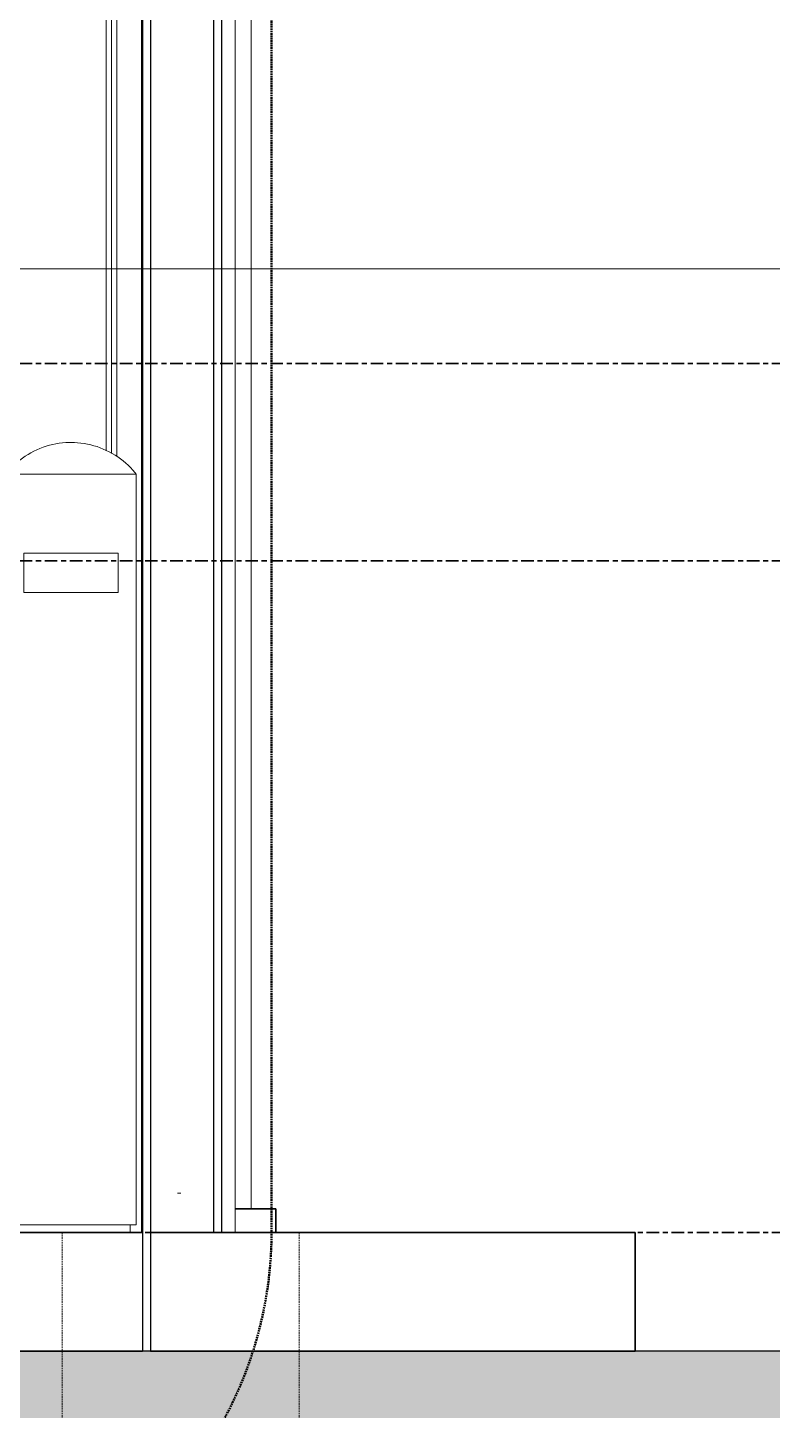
# Model space of a CAD drawing. Header units: millimetres. Extents: x -153298 to 620751, y -313239 to 250031.
# Drawn here: x 86346 to 87289, y -226670 to -224920 of the extents above; entities that cross this region are included whole.
import ezdxf

# ---------------------------------------------------------------- set-up
doc = ezdxf.new("R2010")
doc.units = ezdxf.units.MM
doc.linetypes.add('Centre', pattern=[31.75, 6.35, -4.7625, 15.875, -4.7625])
doc.linetypes.add('DPA_Hidden 50', pattern=[3, 2, -1])
doc.layers.add('000 - EXISTING_CANOPY_MAIN_COLOR_1', color=7, linetype='Continuous')
for name, color, linetype, lineweight in [('A-DETL', 7, 'Continuous', 70), ('A-DETL-GENF', 7, 'Continuous', 35), ('A-DETL-THIN', 7, 'Continuous', 25), ('A-FLOR-E', 7, 'Continuous', 35), ('A-FLOR-LEVL', 7, 'Continuous', 35), ('A-GENM', 7, 'Continuous', 9), ('A-GLAZ-CURT', 7, 'Continuous', 9), ('A-GLAZ-CWMG', 7, 'Continuous', 35), ('G-ANNO-SPOR', 7, 'Continuous', 9)]:
    doc.layers.add(name, color=color, linetype=linetype, lineweight=lineweight)

# ---------------------------------------------------------------- blocks, each defined once
blk = doc.blocks.new('Rectangular Mullion - Mullion_H-Beam-17948301-2150-01 ENTRANCE 1 ELEVATION 4')
at = {"layer": '000 - EXISTING_CANOPY_MAIN_COLOR_1', "color": 7}
for p, q in [((19138.4, 101450), (19138.4, 103450)), ((19138.7, 103450), (19138.7, 101300)), ((19148.7, 103450), (19148.7, 101300)), ((19228.5, 103450), (19228.5, 101450)), ((19228.6, 103450), (19228.6, 101450)), ((19228.7, 103450), (19228.7, 101450)), ((19238.7, 103450), (19238.7, 101450))]:
    blk.add_line(p, q, dxfattribs=at)
blk = doc.blocks.new('DPA_CP_Fence Type D - Fence Post Left w MRTA Logo-17948346-2150-01 ENTRANCE 1 ELEVATION 4')
at = {"layer": 'A-GLAZ-CURT', "color": 7}
blk.add_line((19276.2, 101480), (19276.2, 103125), dxfattribs=at)
blk = doc.blocks.new('Rectangular Mullion - Mullion_Beam 300x400-17948329-2150-01 ENTRANCE 1 ELEVATION 4')
at = {"layer": '000 - EXISTING_CANOPY_MAIN_COLOR_1', "color": 7}
blk.add_line((19310.9, 101450), (19307.6, 101450), dxfattribs=at)
blk.add_line((19310.9, 101450), (19307.6, 101450), dxfattribs=at)
blk = doc.blocks.new('Rectangular Mullion - Mullion_Beam 300x400-V207-2150-01 ENTRANCE 1 ELEVATION 4')
at = {"layer": 'A-GLAZ-CWMG', "color": 7}
for p, q in [((19307.6, 101450), (19311.1, 101450)), ((19317.6, 101450), (19307.6, 101450)), ((19317.6, 101450), (19311.1, 101450))]:
    blk.add_line(p, q, dxfattribs=at)
blk = doc.blocks.new('Rectangular Mullion - Mullion_Beam 300x400-V208-2150-01 ENTRANCE 1 ELEVATION 4')
at = {"layer": 'A-GLAZ-CWMG', "color": 7}
for p, q in [((19307.6, 101450), (19317.8, 101450)), ((19324.3, 101450), (19307.6, 101450)), ((19324.3, 101450), (19317.8, 101450))]:
    blk.add_line(p, q, dxfattribs=at)
blk = doc.blocks.new('Rectangular Mullion - Mullion_Beam 300x400-V209-2150-01 ENTRANCE 1 ELEVATION 4')
at = {"layer": 'A-GLAZ-CWMG', "color": 7}
for p, q in [((19307.6, 101450), (19324.5, 101450)), ((19331, 101450), (19307.6, 101450)), ((19331, 101450), (19324.5, 101450))]:
    blk.add_line(p, q, dxfattribs=at)
blk = doc.blocks.new('Rectangular Mullion - Mullion_Beam 300x400-V210-2150-01 ENTRANCE 1 ELEVATION 4')
at = {"layer": 'A-GLAZ-CWMG', "color": 7}
for p, q in [((19307.6, 101450), (19331.2, 101450)), ((19337.7, 101450), (19307.6, 101450)), ((19337.7, 101450), (19331.2, 101450))]:
    blk.add_line(p, q, dxfattribs=at)
blk = doc.blocks.new('Rectangular Mullion - Mullion_Beam 300x400-V211-2150-01 ENTRANCE 1 ELEVATION 4')
at = {"layer": 'A-GLAZ-CWMG', "color": 7}
for p, q in [((19307.6, 101450), (19337.9, 101450)), ((19344.4, 101450), (19307.6, 101450)), ((19344.4, 101450), (19337.9, 101450))]:
    blk.add_line(p, q, dxfattribs=at)
blk = doc.blocks.new('Rectangular Mullion - Mullion_Beam 300x400-V212-2150-01 ENTRANCE 1 ELEVATION 4')
at = {"layer": 'A-GLAZ-CWMG', "color": 7}
for p, q in [((19307.6, 101450), (19344.6, 101450)), ((19351.1, 101450), (19307.6, 101450)), ((19351.1, 101450), (19344.6, 101450))]:
    blk.add_line(p, q, dxfattribs=at)
blk = doc.blocks.new('Rectangular Mullion - Mullion_Beam 300x400-17948344-2150-01 ENTRANCE 1 ELEVATION 4')
at = {"layer": 'A-GLAZ-CWMG', "color": 7}
for p, q in [((19307.6, 101450), (19351.3, 101450)), ((19356, 101450), (19307.6, 101450)), ((19356, 101450), (19351.3, 101450))]:
    blk.add_line(p, q, dxfattribs=at)
blk = doc.blocks.new('DPA_CP_Fence Type D - Fence Post Left w MRTA Logo-V220-2150-01 ENTRANCE 1 ELEVATION 4')
at = {"layer": 'A-GLAZ-CURT', "color": 7}
for p, q in [((19180.6, 103450), (19175.1, 103450)), ((19099.5, 103125), (19099.5, 102436)), ((19121.3, 103125), (19099.5, 103125)), ((19099.5, 103125), (19121.6, 103125)), ((19124.2, 103125), (19122, 103125)), ((19122, 103125), (19130.5, 103125)), ((19240.2, 103125), (19249.5, 103125)), ((19249.5, 103125), (19240.2, 103125))]:
    blk.add_line(p, q, dxfattribs=at)
at = {"layer": 'A-GLAZ-CURT', "color": 7, "flags": 128}
blk.add_lwpolyline([(19099.5, 103125), (19103.6, 103127.9), (19107.7, 103130.7), (19112, 103133.3), (19116.4, 103135.7), (19120.9, 103137.9), (19125.4, 103140), (19130.1, 103141.8), (19131.3, 103142.3)], dxfattribs=at)
blk = doc.blocks.new('DPA_CP_Fence Type D - Fence Post Left w MRTA Logo-V221-2150-01 ENTRANCE 1 ELEVATION 4')
at = {"layer": 'A-GLAZ-CURT', "color": 7}
for p, q in [((19106.2, 103125), (19106.2, 102432.3)), ((19256.2, 101450), (19256.2, 103125)), ((19187.3, 101500), (19183.1, 101500)), ((19183.2, 101450), (19187.3, 101450))]:
    blk.add_line(p, q, dxfattribs=at)
blk = doc.blocks.new('Rectangular Mullion - Mullion_Beam 300x400-V222-2150-01 ENTRANCE 1 ELEVATION 4')
at = {"layer": 'A-GLAZ-CWMG', "color": 7}
for p, q in [((19256.2, 101450), (19324.6, 101450)), ((19331.1, 101450), (19256.2, 101450)), ((19331.1, 101450), (19324.6, 101450))]:
    blk.add_line(p, q, dxfattribs=at)
blk = doc.blocks.new('Rectangular Mullion - Mullion_Beam 300x400-V223-2150-01 ENTRANCE 1 ELEVATION 4')
at = {"layer": 'A-GLAZ-CWMG', "color": 7}
for p, q in [((19138, 101450), (19123.2, 101450)), ((19239.2, 101450), (19331.3, 101450)), ((19337.8, 101450), (19239.2, 101450)), ((19337.8, 101450), (19331.3, 101450))]:
    blk.add_line(p, q, dxfattribs=at)
blk = doc.blocks.new('Rectangular Mullion - Mullion_Beam 300x400-17948345-2150-01 ENTRANCE 1 ELEVATION 4')
at = {"layer": 'A-GLAZ-CWMG', "color": 7}
for p, q in [((19138.7, 101450), (19038.4, 101450)), ((19123.2, 101450), (19138.7, 101450)), ((19239.2, 101450), (19338, 101450)), ((19338.4, 101450), (19239.2, 101450))]:
    blk.add_line(p, q, dxfattribs=at)
blk = doc.blocks.new('Rectangular Mullion - Mullion_H-Beam-V226-2150-01 ENTRANCE 1 ELEVATION 4')
at = {"layer": 'A-GLAZ-CWMG', "color": 7}
for p, q in [((19137.8, 101450), (19137.8, 103450)), ((19138, 103450), (19138, 101450))]:
    blk.add_line(p, q, dxfattribs=at)
blk = doc.blocks.new('DPA_CP_Fence Type D - Fence Post Left w MRTA Logo-V227-2150-01 ENTRANCE 1 ELEVATION 4')
at = {"layer": 'A-GLAZ-CURT', "color": 7}
for p, q in [((19173.9, 103450), (19168.5, 103450)), ((19092.9, 103125), (19092.9, 102439.2)), ((19117.6, 103125), (19092.9, 103125)), ((19092.9, 103125), (19123.8, 103125)), ((19240.5, 103125), (19242.9, 103125)), ((19242.9, 103125), (19240.5, 103125))]:
    blk.add_line(p, q, dxfattribs=at)
at = {"layer": 'A-GLAZ-CURT', "color": 7, "flags": 128}
blk.add_lwpolyline([(19092.9, 103125), (19097, 103127.9), (19101.1, 103130.7), (19105.4, 103133.3), (19109.8, 103135.7), (19114.3, 103137.9), (19118.8, 103140), (19123.5, 103141.8)], dxfattribs=at)
blk = doc.blocks.new('Rectangular Mullion - Mullion_Beam 300x400-17948330-2150-01 ENTRANCE 1 ELEVATION 4')
at = {"layer": 'A-GLAZ-CWMG', "color": 7}
for p, q in [((19256.2, 101450), (19318, 101450)), ((19324.4, 101450), (19256.2, 101450)), ((19324.4, 101450), (19318, 101450))]:
    blk.add_line(p, q, dxfattribs=at)
blk = doc.blocks.new('BOLLARD - BOLLARD-V318-2150-01 ENTRANCE 1 ELEVATION 4')
at = {"layer": 'A-GENM', "color": 7}
for p, q in [((18965.7, 102410), (18965.7, 101460)), ((19130.7, 102410), (18965.7, 102410)), ((18965.7, 102410), (19130.7, 102410)), ((19130.7, 101460), (19130.7, 102410)), ((18989.8, 102310), (18988.4, 102310)), ((18988.4, 102310), (19107.9, 102310)), ((18988.4, 102310), (18988.4, 102260)), ((19013.4, 102310), (18989.8, 102310)), ((19076.4, 102310), (19019.9, 102310)), ((19106.5, 102310), (19083.3, 102310)), ((19107.9, 102310), (19106.5, 102310)), ((19107.9, 102260), (19107.9, 102310)), ((19107.9, 102260), (18988.4, 102260)), ((18988.4, 102260), (18989.8, 102260)), ((18989.8, 102260), (19013.4, 102260)), ((19019.9, 102260), (19076.4, 102260)), ((19083.3, 102260), (19106.5, 102260)), ((19106.5, 102260), (19107.9, 102260)), ((19130.7, 101460), (18965.7, 101460)), ((18965.7, 101460), (19130.7, 101460)), ((18973.2, 101460), (18973.2, 101450)), ((18973.2, 101460), (19123, 101460)), ((19123, 101460), (18973.2, 101460)), ((19123.2, 101450), (19123.2, 101460))]:
    blk.add_line(p, q, dxfattribs=at)
at = {"layer": 'A-GENM', "color": 7, "flags": 128}
for points in [[(18965.7, 102410), (18968.4, 102413.2), (18971.1, 102416.4), (18974.1, 102419.4), (18977.1, 102422.3), (18980.3, 102425.1), (18983.5, 102427.7), (18986.9, 102430.3), (18990.3, 102432.6), (18993.9, 102434.9), (18997.5, 102437), (19001.3, 102438.9), (19005.1, 102440.7), (19008.9, 102442.4), (19012.9, 102443.9), (19016.8, 102445.2), (19020.9, 102446.4), (19025, 102447.4), (19029.1, 102448.2), (19033.2, 102448.9), (19037.4, 102449.4), (19041.6, 102449.8), (19045.8, 102450), (19048.2, 102450)], [(19048.2, 102450), (19052.4, 102449.9), (19056.6, 102449.7), (19060.8, 102449.2), (19064.9, 102448.7), (19069.1, 102447.9), (19073.2, 102447), (19077.2, 102445.9), (19081.2, 102444.7), (19085.2, 102443.3), (19089.1, 102441.7), (19092.9, 102440), (19096.7, 102438.1), (19100.4, 102436.1), (19104, 102433.9), (19107.5, 102431.6), (19110.9, 102429.2), (19114.3, 102426.6), (19117.5, 102423.9), (19120.6, 102421.1), (19123.6, 102418.1), (19126.4, 102415.1), (19129.2, 102411.9), (19130.7, 102410)]]:
    blk.add_lwpolyline(points, dxfattribs=at)
blk = doc.blocks.new('DPA_AN_Callout - DPA_AN_Callout-15536224-2150-01 ENTRANCE 1 ELEVATION 4')
at = {"layer": 'A-DETL-GENF', "color": 7, "linetype": 'DPA_Hidden 50', "lineweight": 50}
blk.add_line((19302.1, 103862.1), (19302.1, 101451.7), dxfattribs=at)
blk.add_arc((18802.1, 101451.7), 500, 270, 0, dxfattribs=at)

msp = doc.modelspace()

# ---------------------------------------------------------------- hatches: boundary and pattern name
at = {"layer": 'A-DETL-GENF', "lineweight": 9}
h = msp.add_hatch(dxfattribs=at)
h.set_pattern_fill('FP_13', style=0, pattern_type=2)
h.set_pattern_definition([(45, (67238.43, -327895.2), (0, 449.0128), [317.5, -317.5]), (45, (67154.24, -327811), (0, 449.0128), [317.5, -317.5]), (45, (67070.05, -327726.82), (0, 449.0128), [317.5, -317.5]), (135, (67070.05, -327670.7), (-449.0128, 3e-14), [317.5, -317.5]), (135, (67154.24, -327586.5), (-449.0128, 3e-14), [317.5, -317.5]), (135, (67238.43, -327502.3), (-449.0128, 3e-14), [317.5, -317.5])])
h.paths.add_polyline_path([(60826.1637, -228646.2825), (100801.9779, -228646.2825), (100801.9779, -226595.1981), (74524.6534, -226595.1981), (74524.6534, -226745.1981), (61790.1108, -226745.1981), (61790.1108, -226595.1981), (60826.1637, -226595.1981), (60826.1637, -227395.3646)])

# ---------------------------------------------------------------- linework, layer by layer
at = {"layer": 'A-DETL', "color": 7, "linetype": 'DPA_Hidden 50', "lineweight": 9}
for p, q in [((86389.6466, -226445.1981), (86389.6466, -227385.1981)), ((86689.6466, -226445.1981), (86689.6466, -227345.1981))]:
    msp.add_line(p, q, dxfattribs=at)
at = {"layer": 'A-DETL-THIN', "color": 7}
msp.add_line((100801.9779, -226595.1981), (74524.6534, -226595.1981), dxfattribs=at)
at = {"layer": 'A-FLOR-E', "color": 7}
for p, q in [((86608.8332, -226415.1981), (86660.1847, -226415.1981)), ((86660.1847, -226415.1981), (86608.8626, -226415.1981)), ((86660.1847, -226445.1981), (86660.1847, -226415.1981)), ((86660.1847, -226415.1981), (86660.1847, -226445.1981)), ((78660.1469, -226445.1981), (86491.2815, -226445.1981)), ((86501.2814, -226445.1981), (87115.1957, -226445.1981)), ((87115.1957, -226445.1981), (86660.1847, -226445.1981)), ((87115.1957, -226445.1981), (87115.1957, -226595.1981)), ((87115.1957, -226445.1981), (87115.1957, -226595.1981)), ((86491.2815, -226595.1981), (81302.7718, -226595.1981)), ((87115.1957, -226595.1981), (86501.2814, -226595.1981)), ((86708.6387, -226595.1981), (87115.1957, -226595.1981))]:
    msp.add_line(p, q, dxfattribs=at)
at = {"layer": 'A-FLOR-LEVL', "color": 7, "linetype": 'Centre'}
for p, q in [((60861.2198, -225345.1981), (102094.1634, -225345.1981)), ((60861.2198, -225595.1981), (102094.1634, -225595.1981)), ((60861.2198, -226445.1981), (103364.1634, -226445.1981))]:
    msp.add_line(p, q, dxfattribs=at)
at = {"layer": 'G-ANNO-SPOR', "color": 7}
msp.add_line((86320.8529, -225225.3104), (92491.4696, -225225.3104), dxfattribs=at)

# ---------------------------------------------------------------- block references
at = {"layer": 'A-DETL-GENF', "color": 7}
msp.add_blockref('DPA_AN_Callout - DPA_AN_Callout-15536224-2150-01 ENTRANCE 1 ELEVATION 4', (67352.626, -327895.1981), dxfattribs=at)
at = {"layer": 'A-GENM', "color": 7}
msp.add_blockref('BOLLARD - BOLLARD-V318-2150-01 ENTRANCE 1 ELEVATION 4', (67352.626, -327895.1981), dxfattribs=at)
at = {"layer": 'A-GLAZ-CURT', "color": 7}
for name in ['DPA_CP_Fence Type D - Fence Post Left w MRTA Logo-V227-2150-01 ENTRANCE 1 ELEVATION 4', 'DPA_CP_Fence Type D - Fence Post Left w MRTA Logo-V220-2150-01 ENTRANCE 1 ELEVATION 4', 'DPA_CP_Fence Type D - Fence Post Left w MRTA Logo-V221-2150-01 ENTRANCE 1 ELEVATION 4', 'DPA_CP_Fence Type D - Fence Post Left w MRTA Logo-17948346-2150-01 ENTRANCE 1 ELEVATION 4']:
    msp.add_blockref(name, (67352.626, -327895.1981), dxfattribs=at)
at = {"layer": 'A-GLAZ-CWMG', "color": 7}
for name in ['Rectangular Mullion - Mullion_H-Beam-V226-2150-01 ENTRANCE 1 ELEVATION 4', 'Rectangular Mullion - Mullion_H-Beam-17948301-2150-01 ENTRANCE 1 ELEVATION 4', 'Rectangular Mullion - Mullion_Beam 300x400-17948345-2150-01 ENTRANCE 1 ELEVATION 4', 'Rectangular Mullion - Mullion_Beam 300x400-V223-2150-01 ENTRANCE 1 ELEVATION 4', 'Rectangular Mullion - Mullion_Beam 300x400-V222-2150-01 ENTRANCE 1 ELEVATION 4', 'Rectangular Mullion - Mullion_Beam 300x400-17948330-2150-01 ENTRANCE 1 ELEVATION 4', 'Rectangular Mullion - Mullion_Beam 300x400-17948329-2150-01 ENTRANCE 1 ELEVATION 4', 'Rectangular Mullion - Mullion_Beam 300x400-V207-2150-01 ENTRANCE 1 ELEVATION 4', 'Rectangular Mullion - Mullion_Beam 300x400-V208-2150-01 ENTRANCE 1 ELEVATION 4', 'Rectangular Mullion - Mullion_Beam 300x400-V209-2150-01 ENTRANCE 1 ELEVATION 4', 'Rectangular Mullion - Mullion_Beam 300x400-V210-2150-01 ENTRANCE 1 ELEVATION 4', 'Rectangular Mullion - Mullion_Beam 300x400-V211-2150-01 ENTRANCE 1 ELEVATION 4', 'Rectangular Mullion - Mullion_Beam 300x400-V212-2150-01 ENTRANCE 1 ELEVATION 4', 'Rectangular Mullion - Mullion_Beam 300x400-17948344-2150-01 ENTRANCE 1 ELEVATION 4']:
    msp.add_blockref(name, (67352.626, -327895.1981), dxfattribs=at)

doc.saveas('drawing.dxf')
